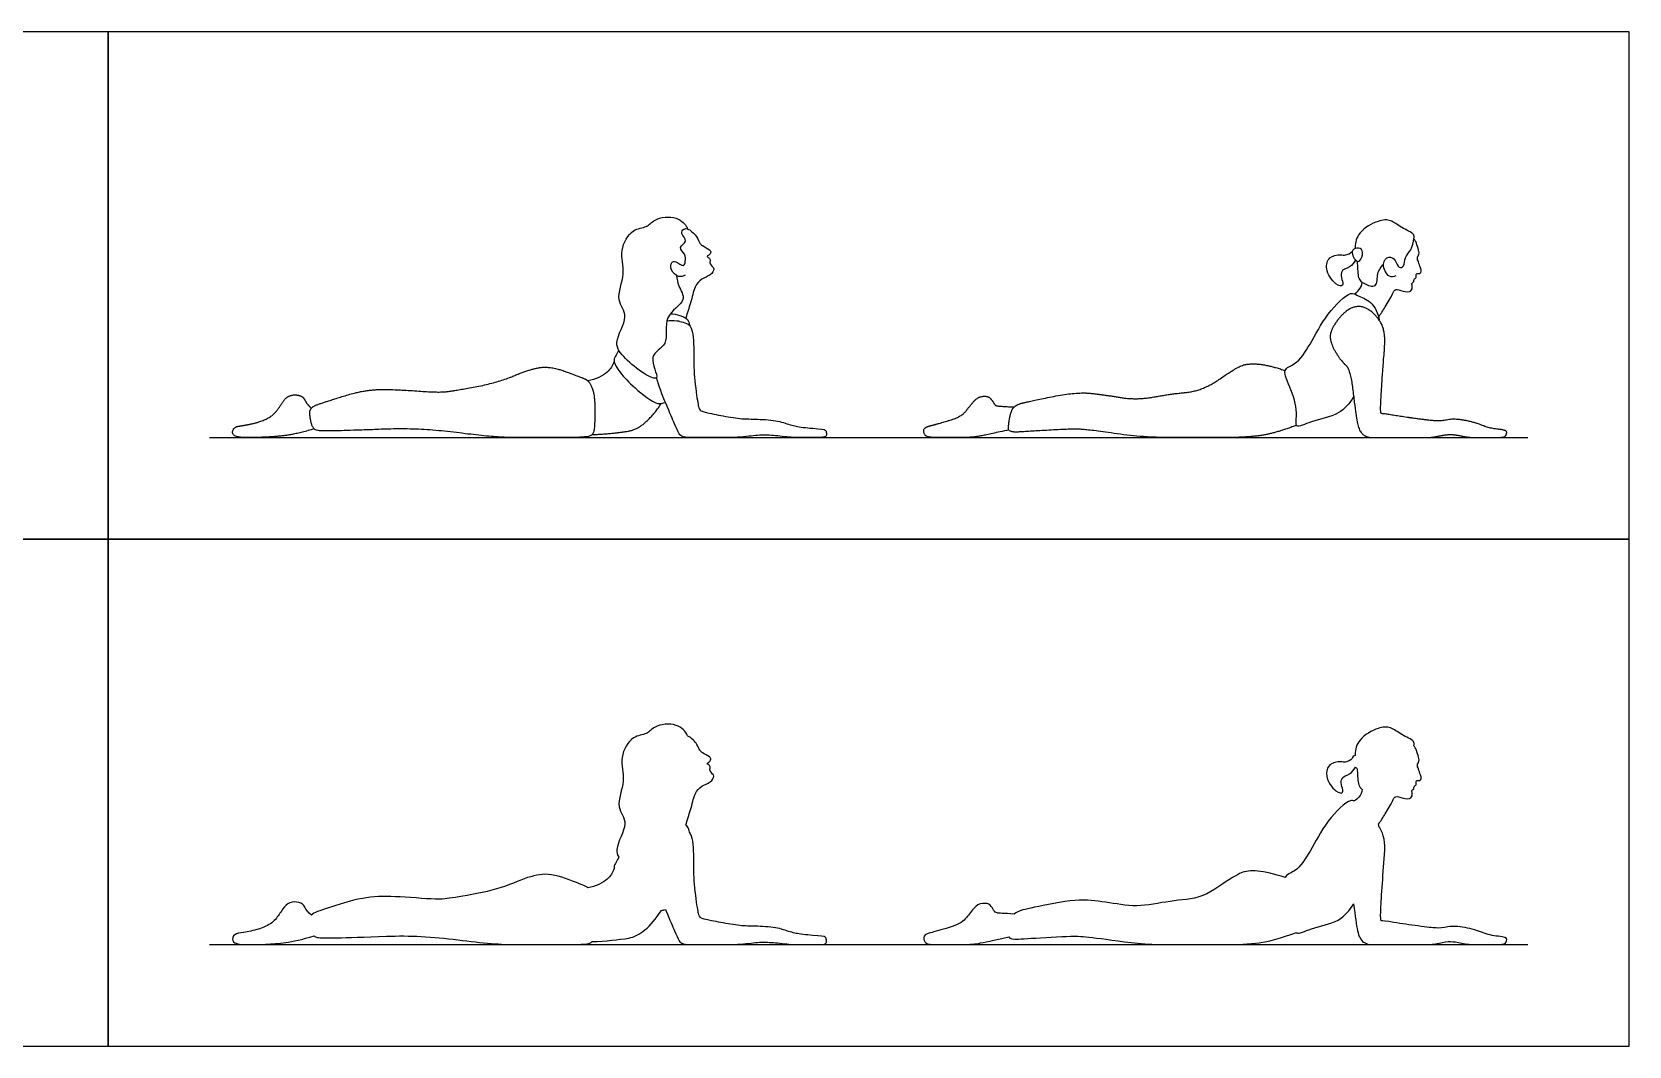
# Model space of a CAD drawing. Header units: millimetres. Extents: x 0.3 to 34.9, y 0.2 to 32.
# Drawn here: x 29.379 to 34.18, y 4.966 to 8.014 of the extents above; entities that cross this region are included whole.
import ezdxf

# ---------------------------------------------------------------- set-up
doc = ezdxf.new("R2010")
doc.units = ezdxf.units.MM
for name, color, linetype, true_color in [('AG-DIAGRAM', 7, 'Continuous', 0xfecc66), ('AG-OUTLINE', 7, 'Continuous', 0x8000ff), ('AG-PEOPLE', 7, 'Continuous', 0x66ccff), ('X-VPRT', 6, 'Continuous', 0xff00ff)]:
    doc.layers.add(name, color=color, linetype=linetype, true_color=true_color)

msp = doc.modelspace()

# ---------------------------------------------------------------- linework, layer by layer
at = {"layer": 'AG-DIAGRAM'}
for points in [[(29.9128, 6.7951), (33.8752, 6.7951)], [(29.9128, 5.2711), (33.8752, 5.2711)]]:
    msp.add_lwpolyline(points, dxfattribs=at)
at = {"layer": 'AG-OUTLINE'}
for points, knots in [([(31.3561, 5.6092), (31.3583, 5.6058), (31.3603, 5.6017), (31.3653, 5.5886), (31.3673, 5.5772), (31.3686, 5.548), (31.3688, 5.528), (31.3686, 5.477), (31.3705, 5.4493), (31.3783, 5.3894), (31.3812, 5.3712), (31.3847, 5.3582), (31.387, 5.3539), (31.3928, 5.3498), (31.4035, 5.3468), (31.4405, 5.3394), (31.4597, 5.3358), (31.4993, 5.3291), (31.5162, 5.3273), (31.5442, 5.3269), (31.5622, 5.3263), (31.6062, 5.3239), (31.6242, 5.3209), (31.6524, 5.3111), (31.665, 5.3075), (31.6876, 5.3027), (31.7045, 5.3007), (31.7494, 5.2975), (31.7616, 5.2957), (31.7656, 5.292), (31.767, 5.2889), (31.7687, 5.2801), (31.7676, 5.2768), (31.7614, 5.2723), (31.7529, 5.2711), (31.725, 5.2711), (31.7086, 5.2711), (31.6709, 5.2711), (31.6525, 5.2723), (31.6162, 5.2769), (31.5995, 5.2782), (31.5691, 5.2787), (31.5523, 5.2776), (31.5155, 5.2724), (31.4885, 5.2711), (31.4171, 5.2711), (31.3879, 5.2711), (31.3422, 5.2711), (31.3288, 5.2748), (31.3208, 5.2895), (31.3161, 5.2996), (31.3055, 5.3251), (31.297, 5.345), (31.2846, 5.3737), (31.2839, 5.3753), (31.2832, 5.3769), (31.2791, 5.3758), (31.2753, 5.3743), (31.2712, 5.3736), (31.2382, 5.324), (31.2056, 5.2964), (31.1415, 5.2854), (31.1047, 5.2818), (31.0632, 5.2802), (31.0614, 5.2782), (31.0592, 5.2766), (31.0493, 5.2726), (31.0209, 5.2711), (30.9221, 5.2711), (30.8765, 5.2711), (30.7927, 5.2711), (30.7343, 5.276), (30.5842, 5.2953), (30.5129, 5.2989), (30.3777, 5.294), (30.3281, 5.2924), (30.2653, 5.2907), (30.2454, 5.2911), (30.2335, 5.2935), (30.2305, 5.295), (30.228, 5.2973), (30.1915, 5.2867), (30.1629, 5.2801), (30.1215, 5.2749), (30.1011, 5.2732), (30.0608, 5.2715), (30.0421, 5.2711), (30.0078, 5.2711), (29.996, 5.2729), (29.9829, 5.2801), (29.9808, 5.2854), (29.9855, 5.2995), (29.9912, 5.3037), (30.0092, 5.3066), (30.0216, 5.3088), (30.0533, 5.3151), (30.0681, 5.3199), (30.0958, 5.3326), (30.1065, 5.3408), (30.1217, 5.3608), (30.1283, 5.3701), (30.1394, 5.3876), (30.1465, 5.3935), (30.1634, 5.3999), (30.1722, 5.4003), (30.1905, 5.3957), (30.1967, 5.3909), (30.2033, 5.3759), (30.2097, 5.3679), (30.2193, 5.3595), (30.2233, 5.3639), (30.2295, 5.3676), (30.2545, 5.3763), (30.2814, 5.385), (30.3564, 5.4083), (30.3904, 5.4145), (30.4511, 5.4162), (30.4889, 5.4149), (30.5794, 5.4079), (30.6106, 5.4072), (30.6446, 5.4116), (30.6743, 5.4167), (30.7593, 5.4327), (30.7959, 5.4432), (30.8573, 5.4695), (30.8835, 5.4778), (30.9267, 5.4848), (30.9528, 5.4809), (31.0139, 5.4584), (31.0334, 5.4509), (31.0418, 5.4473), (31.0446, 5.4461), (31.0473, 5.4443), (31.0498, 5.4419), (31.0743, 5.4454), (31.1121, 5.4648), (31.1247, 5.4879), (31.1297, 5.4995), (31.1295, 5.5008), (31.1286, 5.5086), (31.1362, 5.5187), (31.1403, 5.5293), (31.143, 5.5342), (31.1393, 5.5412), (31.1313, 5.5698), (31.1794, 5.6361), (31.13, 5.6838), (31.1668, 5.7646), (31.1421, 5.832), (31.1815, 5.9005), (31.2288, 5.9011), (31.2488, 5.9304), (31.3172, 5.941), (31.3493, 5.9054), (31.3492, 5.9004), (31.3496, 5.8984), (31.3507, 5.8981), (31.3603, 5.8942), (31.3802, 5.8746), (31.3859, 5.855), (31.3943, 5.8477), (31.4161, 5.8364), (31.4217, 5.8284), (31.4145, 5.8192), (31.405, 5.8149), (31.4184, 5.8105), (31.4178, 5.8016), (31.4168, 5.7964), (31.4199, 5.7885), (31.4335, 5.7782), (31.4187, 5.7572), (31.3904, 5.7496), (31.3698, 5.7241), (31.3603, 5.6751), (31.3484, 5.6456), (31.345, 5.6301), (31.3449, 5.63), (31.3449, 5.6298), (31.3467, 5.6285), (31.3533, 5.6227), (31.3552, 5.615), (31.3561, 5.6092)], [6.632632, 6.632632, 6.632632, 6.632632, 6.704242, 6.704242, 6.829866, 6.829866, 6.95549, 6.95549, 7.081115, 7.081115, 7.206739, 7.206739, 7.332363, 7.332363, 7.457987, 7.457987, 7.583612, 7.583612, 7.709236, 7.709236, 7.83486, 7.83486, 7.960484, 7.960484, 8.086109, 8.086109, 8.211733, 8.211733, 8.337357, 8.337357, 8.462981, 8.462981, 8.588606, 8.588606, 8.71423, 8.71423, 8.839854, 8.839854, 8.965478, 8.965478, 9.091103, 9.091103, 9.216727, 9.216727, 9.342351, 9.342351, 9.467976, 9.467976, 9.5936, 9.5936, 9.719224, 9.719224, 9.844848, 9.844848, 9.852267, 9.852267, 9.852267, 9.988801, 9.988801, 9.988801, 10.309057, 10.309057, 10.629312, 10.629312, 10.629312, 10.709692, 10.709692, 10.948227, 10.948227, 11.186762, 11.186762, 11.425297, 11.425297, 11.663832, 11.663832, 11.902367, 11.902367, 12.140903, 12.140903, 12.239217, 12.239217, 12.239217, 12.346395, 12.346395, 12.453572, 12.453572, 12.56075, 12.56075, 12.667928, 12.667928, 12.775106, 12.775106, 12.882284, 12.882284, 12.989462, 12.989462, 13.09664, 13.09664, 13.203818, 13.203818, 13.310995, 13.310995, 13.418173, 13.418173, 13.525351, 13.525351, 13.632529, 13.632529, 13.739707, 13.739707, 13.739707, 13.864345, 13.864345, 14.10288, 14.10288, 14.341415, 14.341415, 14.57995, 14.57995, 14.818485, 14.818485, 15.05702, 15.05702, 15.295556, 15.295556, 15.534091, 15.534091, 15.772626, 15.772626, 16.011161, 16.011161, 16.011161, 16.092139, 16.092139, 16.092139, 16.490148, 16.806765, 16.806765, 16.806765, 16.847049, 17.059665, 17.271495, 17.271495, 17.271495, 17.437921, 17.900427, 18.27933, 18.735655, 19.169273, 19.593095, 19.921639, 20.214568, 20.626468, 20.957287, 21.083231, 21.083231, 21.083231, 21.126045, 21.429253, 21.657101, 21.827788, 22.082039, 22.227848, 22.397045, 22.528868, 22.686853, 22.832494, 22.949767, 23.094802, 23.28727, 23.517973, 23.795588, 24.080372, 24.441462, 24.801953, 24.801953, 24.805664, 24.805664, 24.805664, 24.875336, 25.091441, 25.091441, 25.091441, 25.091441]), ([(33.4288, 5.6243), (33.4294, 5.6235), (33.4299, 5.6227), (33.4429, 5.6036), (33.4478, 5.5772), (33.4423, 5.5077), (33.4399, 5.4747), (33.4355, 5.4123), (33.4341, 5.3877), (33.4328, 5.3518), (33.4335, 5.3429), (33.4377, 5.3433), (33.4502, 5.3416), (33.4964, 5.3342), (33.5207, 5.3306), (33.5719, 5.3238), (33.5897, 5.3218), (33.6097, 5.3206), (33.6216, 5.3217), (33.6495, 5.3272), (33.6666, 5.3266), (33.7072, 5.3187), (33.7247, 5.3137), (33.7537, 5.3017), (33.7697, 5.2979), (33.8046, 5.2945), (33.813, 5.2911), (33.8117, 5.2813), (33.8101, 5.2775), (33.8052, 5.2724), (33.7944, 5.2711), (33.756, 5.2711), (33.7384, 5.2711), (33.7061, 5.2711), (33.6912, 5.2726), (33.6636, 5.2787), (33.6523, 5.2803), (33.6345, 5.2805), (33.6229, 5.2789), (33.5947, 5.2727), (33.581, 5.2711), (33.5546, 5.2711), (33.537, 5.2711), (33.493, 5.2711), (33.4716, 5.2711), (33.43, 5.2711), (33.4155, 5.2711), (33.3988, 5.2711), (33.3905, 5.2737), (33.3739, 5.2839), (33.3678, 5.2955), (33.3603, 5.3294), (33.3564, 5.3561), (33.352, 5.3935), (33.3398, 5.3747), (33.3095, 5.3362), (33.23, 5.3249), (33.1853, 5.301), (33.1803, 5.3072), (33.1799, 5.3079), (33.1349, 5.2908), (33.0976, 5.2804), (33.0384, 5.273), (33.0032, 5.2711), (32.9216, 5.2711), (32.8711, 5.2711), (32.7507, 5.2711), (32.6951, 5.2748), (32.5929, 5.2895), (32.5581, 5.2939), (32.5208, 5.297), (32.4886, 5.2964), (32.3973, 5.291), (32.3644, 5.2891), (32.3282, 5.287), (32.3185, 5.2891), (32.3155, 5.2944), (32.2699, 5.284), (32.2396, 5.2775), (32.2098, 5.2724), (32.1917, 5.2711), (32.1493, 5.2711), (32.1276, 5.2711), (32.0835, 5.2711), (32.0705, 5.2728), (32.0625, 5.2794), (32.0603, 5.2845), (32.0594, 5.2982), (32.0659, 5.3033), (32.0931, 5.3101), (32.112, 5.3154), (32.1605, 5.3298), (32.1767, 5.3386), (32.1931, 5.359), (32.2014, 5.3691), (32.218, 5.3889), (32.2272, 5.3943), (32.2475, 5.396), (32.2548, 5.3941), (32.2637, 5.3851), (32.2673, 5.3803), (32.2729, 5.3701), (32.2762, 5.3672), (32.2841, 5.3658), (32.3012, 5.3647), (32.3316, 5.3632), (32.337, 5.3682), (32.3458, 5.3723), (32.3739, 5.3794), (32.4049, 5.386), (32.4972, 5.4042), (32.5345, 5.4072), (32.5914, 5.4009), (32.6213, 5.3967), (32.6836, 5.3864), (32.7161, 5.3869), (32.7838, 5.3991), (32.8171, 5.4038), (32.8824, 5.4103), (32.9149, 5.4231), (32.9793, 5.4679), (33.0016, 5.4817), (33.0262, 5.492), (33.043, 5.4937), (33.0856, 5.4904), (33.1129, 5.484), (33.1463, 5.4727), (33.1463, 5.4728), (33.1496, 5.4821), (33.1816, 5.4899), (33.2252, 5.5552), (33.2665, 5.6396), (33.3339, 5.7073), (33.3509, 5.7042), (33.3544, 5.7029), (33.3595, 5.706), (33.3693, 5.7137), (33.3766, 5.7294), (33.3782, 5.7375), (33.373, 5.7412), (33.3633, 5.753), (33.3644, 5.7812), (33.3623, 5.7991), (33.362, 5.8013), (33.3607, 5.8019), (33.3594, 5.8029), (33.3581, 5.8042), (33.3526, 5.7969), (33.3432, 5.7809), (33.3032, 5.7742), (33.3293, 5.7206), (33.2925, 5.7312), (33.265, 5.7765), (33.2756, 5.8159), (33.312, 5.8225), (33.3278, 5.8172), (33.3423, 5.8256), (33.3476, 5.8308), (33.3487, 5.8356), (33.3524, 5.8385), (33.3569, 5.8398), (33.3569, 5.8408), (33.3565, 5.8569), (33.3651, 5.8908), (33.4242, 5.9247), (33.465, 5.9275), (33.4935, 5.9013), (33.5359, 5.8849), (33.5342, 5.8744), (33.5332, 5.8686), (33.5332, 5.8684), (33.5352, 5.8658), (33.5393, 5.8604), (33.5464, 5.8395), (33.5507, 5.8228), (33.5413, 5.8113), (33.5475, 5.799), (33.5522, 5.7819), (33.5568, 5.7715), (33.5524, 5.7624), (33.5368, 5.7669), (33.5433, 5.7512), (33.532, 5.7476), (33.5347, 5.739), (33.5257, 5.7363), (33.5293, 5.7265), (33.5269, 5.7073), (33.5002, 5.7101), (33.4767, 5.7205), (33.4689, 5.701), (33.447, 5.6628), (33.434, 5.6435), (33.4269, 5.6335), (33.4277, 5.6304), (33.4283, 5.6273), (33.4288, 5.6243)], [0.4647, 0.4647, 0.4647, 0.4647, 0.468228, 0.468228, 0.546266, 0.546266, 0.624304, 0.624304, 0.702341, 0.702341, 0.780379, 0.780379, 0.858417, 0.858417, 0.936455, 0.936455, 1.014493, 1.014493, 1.092531, 1.092531, 1.170569, 1.170569, 1.248607, 1.248607, 1.326645, 1.326645, 1.404683, 1.404683, 1.482721, 1.482721, 1.560759, 1.560759, 1.638797, 1.638797, 1.716835, 1.716835, 1.794873, 1.794873, 1.872911, 1.872911, 1.950949, 1.950949, 2.028987, 2.028987, 2.107024, 2.107024, 2.185062, 2.185062, 2.2631, 2.2631, 2.341138, 2.341138, 2.410014, 2.410014, 2.410014, 2.723753, 3.07465, 3.33277, 3.360234, 3.360234, 3.360234, 3.492311, 3.492311, 3.624388, 3.624388, 3.756465, 3.756465, 3.888542, 3.888542, 4.020619, 4.020619, 4.152696, 4.152696, 4.284773, 4.284773, 4.391681, 4.391681, 4.391681, 4.454537, 4.454537, 4.517393, 4.517393, 4.580248, 4.580248, 4.643104, 4.643104, 4.70596, 4.70596, 4.768815, 4.768815, 4.831671, 4.831671, 4.894527, 4.894527, 4.957382, 4.957382, 5.020238, 5.020238, 5.083094, 5.083094, 5.145949, 5.145949, 5.208805, 5.208805, 5.271661, 5.271661, 5.271661, 5.374075, 5.374075, 5.506152, 5.506152, 5.638229, 5.638229, 5.770306, 5.770306, 5.902383, 5.902383, 6.03446, 6.03446, 6.166537, 6.166537, 6.298614, 6.298614, 6.430691, 6.430691, 6.562768, 6.562768, 6.562768, 6.564957, 6.790617, 7.122068, 7.513807, 7.879001, 7.973826, 7.973826, 7.973826, 8.136306, 8.327322, 8.327322, 8.327322, 8.467399, 8.719584, 8.755287, 8.755287, 8.755287, 8.794101, 8.794101, 8.794101, 8.9939, 9.202864, 9.439008, 9.610838, 9.889224, 10.113813, 10.329796, 10.485081, 10.665754, 10.665754, 10.665754, 10.780364, 10.780364, 10.780364, 10.79632, 11.054977, 11.362486, 11.596773, 11.83517, 12.079228, 12.218368, 12.221341, 12.221341, 12.221341, 12.341862, 12.52086, 12.67821, 12.812534, 12.947896, 13.111337, 13.238782, 13.343579, 13.46763, 13.591755, 13.70599, 13.804368, 13.901806, 14.016024, 14.16515, 14.350008, 14.531412, 14.68493, 14.939752, 15.17147, 15.17147, 15.17147, 15.217478, 15.217478, 15.217478, 15.217478])]:
    msp.add_open_spline(points, degree=3, knots=knots, dxfattribs=at)
at = {"layer": 'AG-PEOPLE'}
for points, knots in [([(31.3168, 7.2821), (31.3189, 7.2716), (31.32, 7.2508), (31.3536, 7.204), (31.2699, 7.1625), (31.3005, 7.0708), (31.2248, 7.0466), (31.2753, 6.9582), (31.2118, 6.9899), (31.1638, 7.0304), (31.1211, 7.0797), (31.1794, 7.1601), (31.13, 7.2078), (31.1668, 7.2886), (31.1421, 7.356), (31.1815, 7.4245), (31.2288, 7.4251), (31.2488, 7.4544), (31.3172, 7.465), (31.3493, 7.4294), (31.3492, 7.4244), (31.3496, 7.4224)], [0, 0, 0, 0, 0.292277, 0.628868, 1.062441, 1.513549, 1.898953, 2.300673, 2.620407, 3.059338, 3.439635, 3.902141, 4.281044, 4.737369, 5.170987, 5.594809, 5.923353, 6.216282, 6.628182, 6.959001, 7.084944, 7.084944, 7.084944, 7.084944]), ([(33.4785, 7.281), (33.4725, 7.2792), (33.4567, 7.2728), (33.4333, 7.3172), (33.4566, 7.3442), (33.4801, 7.3293), (33.4855, 7.3022), (33.5069, 7.3093), (33.5033, 7.3384), (33.5271, 7.3571), (33.5332, 7.3923), (33.5359, 7.4089), (33.4935, 7.4253), (33.465, 7.4515), (33.4242, 7.4487), (33.3651, 7.4148), (33.3565, 7.3809), (33.3569, 7.3648), (33.3569, 7.3638)], [0, 0, 0, 0, 0.165701, 0.410275, 0.606518, 0.786942, 0.972177, 1.11184, 1.302944, 1.509672, 1.734124, 1.873264, 2.117322, 2.355719, 2.590006, 2.897515, 3.156173, 3.172128, 3.172128, 3.172128, 3.172128]), ([(31.3433, 7.2836), (31.3371, 7.2804), (31.3215, 7.275), (31.2979, 7.2971), (31.2994, 7.3239), (31.3151, 7.327), (31.3396, 7.3049), (31.3438, 7.3268), (31.3447, 7.3465), (31.3185, 7.3673), (31.3552, 7.3849), (31.3267, 7.4074), (31.3379, 7.4241), (31.355, 7.4235), (31.3802, 7.3986), (31.3859, 7.379), (31.3943, 7.3717), (31.4161, 7.3604), (31.4217, 7.3524), (31.4145, 7.3432), (31.405, 7.3389), (31.4184, 7.3345), (31.4178, 7.3256), (31.4168, 7.3204), (31.4199, 7.3125), (31.4335, 7.3022), (31.4187, 7.2812), (31.3904, 7.2736), (31.3698, 7.2481), (31.3603, 7.1991), (31.3484, 7.1696), (31.345, 7.1541), (31.3449, 7.154), (31.3449, 7.1538)], [0, 0, 0, 0, 0.236825, 0.512144, 0.755035, 0.934509, 1.194837, 1.3869, 1.622697, 1.872587, 2.126899, 2.386131, 2.580371, 2.777086, 3.080293, 3.308142, 3.478829, 3.733079, 3.878888, 4.048086, 4.179908, 4.337894, 4.483535, 4.600807, 4.745843, 4.938311, 5.169014, 5.446629, 5.731413, 6.092503, 6.452993, 6.452993, 6.456705, 6.456705, 6.456705, 6.456705]), ([(33.3581, 7.3282), (33.3526, 7.3209), (33.3432, 7.3049), (33.3032, 7.2982), (33.3293, 7.2446), (33.2925, 7.2552), (33.265, 7.3005), (33.2756, 7.3399), (33.312, 7.3465), (33.3278, 7.3412), (33.3423, 7.3496), (33.3476, 7.3548)], [0, 0, 0, 0, 0.1998, 0.408763, 0.644907, 0.816737, 1.095124, 1.319713, 1.535695, 1.69098, 1.871653, 1.871653, 1.871653, 1.871653]), ([(33.3733, 7.3312), (33.3702, 7.3262), (33.3604, 7.3186), (33.3396, 7.3565), (33.3618, 7.3677), (33.3835, 7.3592), (33.3778, 7.3384), (33.3733, 7.3312)], [0, 0, 0, 0, 0.1368613, 0.353263, 0.515187, 0.6770505, 0.8712872, 0.8712872, 0.8712872, 0.8712872]), ([(33.4269, 7.1575), (33.434, 7.1675), (33.447, 7.1868), (33.4689, 7.225), (33.4767, 7.2445), (33.5002, 7.2341), (33.5269, 7.2313), (33.5293, 7.2505), (33.5257, 7.2603), (33.5347, 7.263), (33.532, 7.2716), (33.5433, 7.2752), (33.5368, 7.2909), (33.5524, 7.2864), (33.5568, 7.2955), (33.5522, 7.3059), (33.5475, 7.323), (33.5413, 7.3353), (33.5507, 7.3468), (33.5464, 7.3635), (33.5393, 7.3844), (33.5352, 7.3898), (33.5332, 7.3924)], [0, 0, 0, 0, 0.231719, 0.48654, 0.640059, 0.821462, 1.006321, 1.155446, 1.269665, 1.367102, 1.46548, 1.579715, 1.70384, 1.827891, 1.932688, 2.060133, 2.223574, 2.358936, 2.493261, 2.65061, 2.829608, 2.950129, 2.950129, 2.950129, 2.950129]), ([(33.362, 7.3253), (33.3623, 7.3231), (33.3644, 7.3052), (33.3632, 7.2738), (33.3816, 7.2569), (33.4255, 7.2419), (33.4203, 7.2913), (33.4349, 7.3078), (33.4417, 7.3167)], [3.386192, 3.386192, 3.386192, 3.386192, 3.421896, 3.674081, 3.862885, 4.081335, 4.310454, 4.532311, 4.532311, 4.532311, 4.532311]), ([(33.3544, 7.2269), (33.3595, 7.23), (33.3693, 7.2377), (33.3766, 7.2534), (33.3782, 7.2615)], [0, 0, 0, 0, 0.1624792, 0.3534952, 0.3534952, 0.3534952, 0.3534952]), ([(33.352, 6.9175), (33.3398, 6.8987), (33.3095, 6.8602), (33.23, 6.8489), (33.1724, 6.8181), (33.1855, 6.8664), (33.1685, 6.9358), (33.1326, 7.002), (33.1816, 7.0139), (33.2252, 7.0792), (33.2665, 7.1636), (33.3405, 7.2379), (33.3639, 7.2202), (33.4091, 7.2068), (33.4256, 7.1677), (33.4288, 7.1483)], [0, 0, 0, 0, 0.313739, 0.664636, 0.922756, 1.132785, 1.474243, 1.773194, 1.998855, 2.330306, 2.722045, 3.087238, 3.26581, 3.519205, 3.813008, 3.813008, 3.813008, 3.813008]), ([(31.2982, 7.1671), (31.3078, 7.1671), (31.3262, 7.1638), (31.3519, 7.152), (31.3552, 7.139), (31.3561, 7.1332)], [0, 0, 0, 0, 0.2760446, 0.5406594, 0.7567636, 0.7567636, 0.7567636, 0.7567636]), ([(31.3561, 7.1332), (31.3583, 7.1298), (31.3603, 7.1257), (31.3653, 7.1126), (31.3673, 7.1012), (31.3686, 7.072), (31.3688, 7.052), (31.3686, 7.001), (31.3705, 6.9733), (31.3783, 6.9134), (31.3812, 6.8952), (31.3847, 6.8822), (31.387, 6.8779), (31.3928, 6.8738), (31.4035, 6.8708), (31.4405, 6.8634), (31.4597, 6.8598), (31.4993, 6.8531), (31.5162, 6.8513), (31.5442, 6.8509), (31.5622, 6.8503), (31.6062, 6.8479), (31.6242, 6.8449), (31.6524, 6.8351), (31.665, 6.8315), (31.6876, 6.8267), (31.7045, 6.8247), (31.7494, 6.8215), (31.7616, 6.8197), (31.7656, 6.816), (31.767, 6.8129), (31.7687, 6.8041), (31.7676, 6.8008), (31.7614, 6.7963), (31.7529, 6.7951), (31.725, 6.7951), (31.7086, 6.7951), (31.6709, 6.7951), (31.6525, 6.7963), (31.6162, 6.8009), (31.5995, 6.8022), (31.5691, 6.8027), (31.5523, 6.8016), (31.5155, 6.7964), (31.4885, 6.7951), (31.4171, 6.7951), (31.3879, 6.7951), (31.3422, 6.7951), (31.3288, 6.7988), (31.3208, 6.8135), (31.3161, 6.8236), (31.3055, 6.8491), (31.297, 6.869), (31.2735, 6.9232), (31.264, 6.9497), (31.2566, 6.9756)], [6.632632, 6.632632, 6.632632, 6.632632, 6.704242, 6.704242, 6.829866, 6.829866, 6.95549, 6.95549, 7.081115, 7.081115, 7.206739, 7.206739, 7.332363, 7.332363, 7.457987, 7.457987, 7.583612, 7.583612, 7.709236, 7.709236, 7.83486, 7.83486, 7.960484, 7.960484, 8.086109, 8.086109, 8.211733, 8.211733, 8.337357, 8.337357, 8.462981, 8.462981, 8.588606, 8.588606, 8.71423, 8.71423, 8.839854, 8.839854, 8.965478, 8.965478, 9.091103, 9.091103, 9.216727, 9.216727, 9.342351, 9.342351, 9.467976, 9.467976, 9.5936, 9.5936, 9.719224, 9.719224, 9.844848, 9.844848, 9.970473, 9.970473, 9.970473, 9.970473]), ([(31.2879, 7.146), (31.2977, 7.1475), (31.3178, 7.1485), (31.3443, 7.1399), (31.3561, 7.1332)], [0, 0, 0, 0, 0.2805326, 0.6092958, 0.6092958, 0.6092958, 0.6092958]), ([(31.143, 7.0582), (31.1403, 7.0533), (31.1362, 7.0427), (31.1239, 7.0264), (31.1484, 6.9869), (31.1887, 6.9457), (31.2573, 6.8898), (31.2756, 6.8988), (31.2832, 6.9009)], [0, 0, 0, 0, 0.21183, 0.424446, 0.748778, 1.165902, 1.631845, 1.882408, 1.882408, 1.882408, 1.882408]), ([(31.1297, 7.0235), (31.1247, 7.0119), (31.1121, 6.9888), (31.0743, 6.9694), (31.0498, 6.9659)], [0, 0, 0, 0, 0.3166172, 0.7146257, 0.7146257, 0.7146257, 0.7146257])]:
    msp.add_open_spline(points, degree=3, knots=knots, dxfattribs=at)
for points in [[(33.3285, 7.0129), (33.3142, 7.0243), (33.2815, 7.0801), (33.2821, 7.1185), (33.3233, 7.174), (33.3672, 7.1942), (33.4119, 7.1732), (33.4492, 7.1185), (33.441, 7.0143), (33.4344, 6.9207), (33.4324, 6.8669), (33.4387, 6.8674), (33.5079, 6.8563), (33.5847, 6.8461), (33.6146, 6.8444), (33.6565, 6.8526), (33.7174, 6.8407), (33.761, 6.8227), (33.8133, 6.8176), (33.8113, 6.8028), (33.8039, 6.7951), (33.7464, 6.7951), (33.698, 6.7951), (33.6568, 6.8042), (33.63, 6.8045), (33.5876, 6.7951), (33.548, 6.7951), (33.482, 6.7951), (33.4196, 6.7951), (33.3946, 6.7951), (33.3698, 6.8105), (33.3579, 6.8646), (33.3427, 7.0015), (33.3285, 7.0129)], [(33.1799, 6.8319), (33.1125, 6.8063), (33.0235, 6.7951), (32.9012, 6.7951), (32.7206, 6.7951), (32.5674, 6.8172), (32.5115, 6.8217), (32.3744, 6.8137), (32.3143, 6.8101), (32.3147, 6.8351), (32.3214, 6.8716), (32.3344, 6.8934), (32.3818, 6.9054), (32.5203, 6.9328), (32.6057, 6.9233), (32.6992, 6.9078), (32.8007, 6.9261), (32.8988, 6.936), (32.9954, 7.0031), (33.0323, 7.0185), (33.0963, 7.0136), (33.1463, 6.9967)], [(31.0418, 6.9713), (31.0292, 6.9767), (30.9375, 7.0106), (30.8726, 7), (30.7805, 6.9607), (30.653, 6.9366), (30.6021, 6.9301), (30.4662, 6.9407), (30.3752, 6.9381), (30.2626, 6.9031), (30.2135, 6.886), (30.2153, 6.8529), (30.2244, 6.8194), (30.2495, 6.8143), (30.3439, 6.8168), (30.5467, 6.8241), (30.7718, 6.7951), (30.8974, 6.7951), (31.0456, 6.7951), (31.0678, 6.8041), (31.0715, 6.8416), (31.0711, 6.9257), (31.0543, 6.9659), (31.0418, 6.9713)], [(30.228, 6.8213), (30.1733, 6.8054), (30.1112, 6.7976), (30.0507, 6.7951), (29.9993, 6.7951), (29.9797, 6.8059), (29.9867, 6.827), (30.0137, 6.8313), (30.0612, 6.8407), (30.1027, 6.8598), (30.1255, 6.8898), (30.1422, 6.9159), (30.1676, 6.9255), (30.1951, 6.9186), (30.2049, 6.8962), (30.2193, 6.8835)], [(32.3155, 6.8184), (32.2471, 6.8028), (32.2023, 6.7951), (32.1387, 6.7951), (32.0725, 6.7951), (32.0605, 6.8051), (32.0591, 6.8256), (32.0999, 6.8358), (32.1726, 6.8574), (32.1972, 6.8881), (32.2221, 6.9179), (32.2526, 6.9204), (32.266, 6.9068), (32.2743, 6.8916), (32.286, 6.8895), (32.3316, 6.8872)], [(31.0632, 6.8042), (31.1255, 6.8066), (31.2216, 6.8232), (31.2712, 6.8976)]]:
    msp.add_open_spline(points, degree=2, dxfattribs=at)
at = {"layer": 'X-VPRT'}
for points in [[(25.1884, 8.0143), (25.1884, 6.4903), (29.608, 6.4903), (29.608, 8.0143)], [(29.608, 8.0143), (29.608, 6.4903), (34.18, 6.4903), (34.18, 8.0143)], [(25.1884, 6.4903), (25.1884, 4.9663), (29.608, 4.9663), (29.608, 6.4903)], [(29.608, 6.4903), (29.608, 4.9663), (34.18, 4.9663), (34.18, 6.4903)]]:
    msp.add_lwpolyline(points, close=True, dxfattribs=at)

doc.saveas('drawing.dxf')
